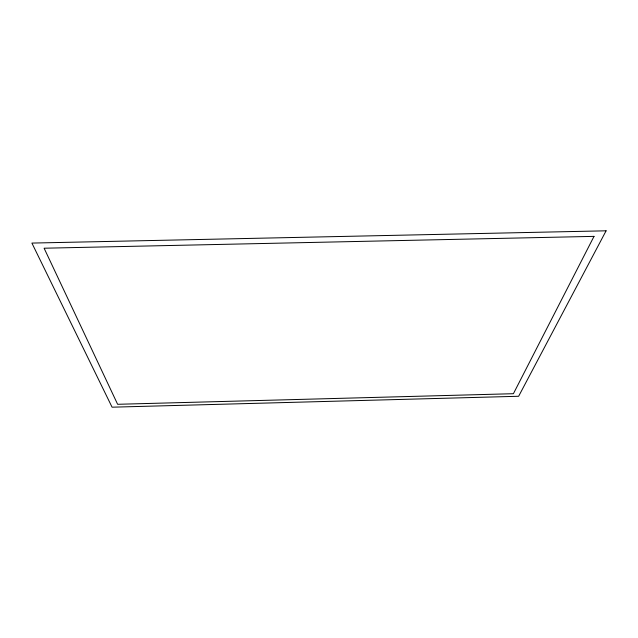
<?xml version="1.0" encoding="UTF-8"?>
<svg xmlns="http://www.w3.org/2000/svg" width="638" height="638" viewBox="0 0 638 638"><rect width="100%" height="100%" fill="white"/><g stroke="black" fill="none" stroke-linecap="round" stroke-linejoin="round"><path stroke-width="0.96" d="M594.018 236.371L513.407 393.702L117.623 404.293L44.11 248.214L594.018 236.371M606.1 230.812L518.646 396.27L112.073 407.188L31.9 243.078L606.1 230.812"/></g></svg>
